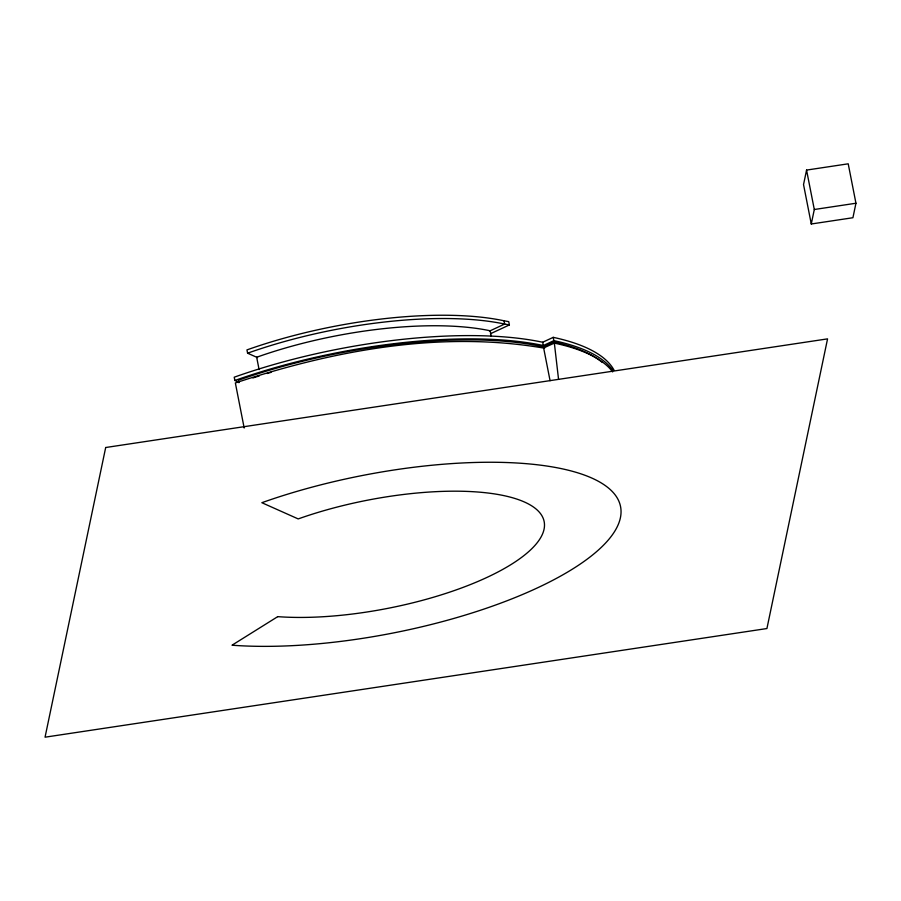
<?xml version="1.0" encoding="UTF-8"?>
<svg xmlns="http://www.w3.org/2000/svg" width="901" height="901" viewBox="0 0 901 901"><rect width="100%" height="100%" fill="white"/><g stroke="black" fill="none" stroke-linecap="round" stroke-linejoin="round"><path stroke-width="1.35" d="M806.564 170.086L803.534 184.57L811.272 223.989L852.92 217.727L855.95 203.243L848.213 163.813L806.564 170.086L814.301 209.505L811.272 223.989M489.491 331.106L504.65 324.056L509.38 324.946L508.738 321.657L504.008 320.779A212.332 68.78 -11.1 0 0 246.953 349.903L247.595 353.192L257.506 357.618M490.426 333.753L509.38 324.946M238.697 382.193L234.868 380.481L234.215 377.204A254.803 82.532 -11.1 0 1 542.695 342.245L553.225 337.346A268.96 87.115 -11.1 0 1 614.088 370.266M234.868 380.481A254.803 82.532 -11.1 0 1 543.337 345.522L553.867 340.634A268.96 87.115 -11.1 0 1 612.849 370.457M612.624 371.91A268.96 87.115 -11.1 0 0 554.352 343.101L543.641 347.955L550.072 380.718M814.301 209.505L855.95 203.243M544.621 348.225C441.006 330.295 334.068 350.331 235.352 382.948L244.182 428.009M553.225 337.346L553.867 340.634M542.695 342.245L543.337 345.522M504.008 320.779L504.65 324.056A212.332 68.78 -11.1 0 0 247.595 353.192M491.248 336.264L490.178 330.78A192.87 62.473 -11.1 0 0 256.672 357.246L259.094 369.568M238.9 382.7L238.416 380.233L243.552 378.443A252.145 81.676 -11.1 0 1 535.768 345.331L543.1 346.795L553.563 341.93L558.462 343.056A266.302 86.259 -11.1 0 1 602.341 362.495M554.352 343.101L558.552 379.355M252.877 377.958A252.145 81.676 -11.1 0 1 259.297 375.908M267.09 373.521A252.145 81.676 -11.1 0 1 271.021 372.35M105.687 447.515L45.05 737.187L766.92 628.538L827.557 338.866L105.687 447.515M277.733 616.644L232.019 645.206A247.73 80.245 -11.1 0 0 549.711 581.888A247.73 80.245 -11.1 0 0 572.845 471.403A247.73 80.245 -11.1 0 0 261.853 502.702L298.197 518.92A169.872 55.029 -11.1 0 1 511.441 497.453A169.872 55.029 -11.1 0 1 495.584 573.216A169.872 55.029 -11.1 0 1 277.733 616.644"/></g></svg>
